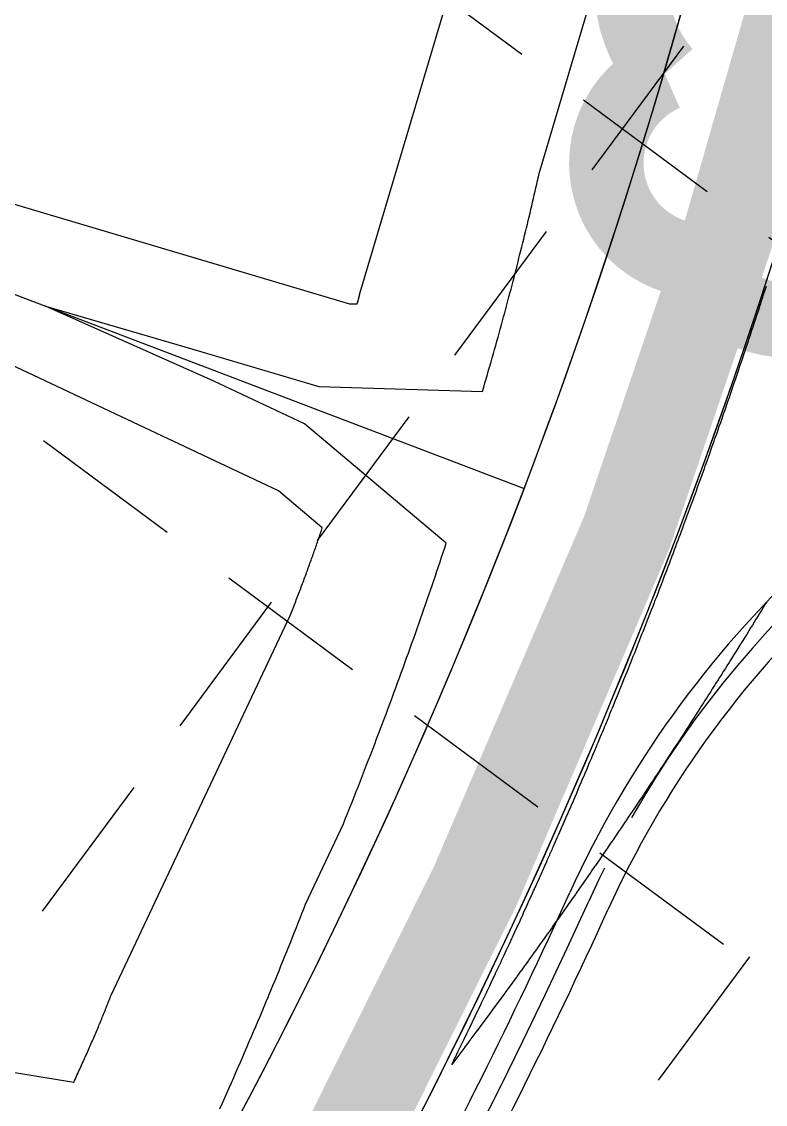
# Model space of a CAD drawing. Header units: feet. Extents: x 2260 to 6199, y 3666 to 7344.
# Drawn here: x 4585.7 to 4651, y 5181 to 5276 of the extents above; entities that cross this region are included whole.
import ezdxf

# ---------------------------------------------------------------- set-up
doc = ezdxf.new("R2010")
doc.units = ezdxf.units.FT
doc.header["$LTSCALE"] = 40
doc.header["$MEASUREMENT"] = 0
doc.linetypes.add('CENTER2', pattern=[1.125, 0.75, -0.125, 0.125, -0.125])
doc.linetypes.add('HIDDEN', pattern=[0.375, 0.25, -0.125])
for name, color, linetype in [('CL-STORM', 4, 'CENTER2'), ('EOP-PROP', 4, 'CONTINUOUS'), ('EROSION BLANKETS', 84, 'CONTINUOUS'), ('GRID', 254, 'HIDDEN'), ('INLET PROTECTION', 5, 'CONTINUOUS'), ('lots-line', 4, 'CONTINUOUS'), ('PC', 43, 'CONTINUOUS'), ('ST-ROW', 2, 'CONTINUOUS'), ('STORM', 3, 'CONTINUOUS')]:
    doc.layers.add(name, color=color, linetype=linetype)

msp = doc.modelspace()

# ---------------------------------------------------------------- linework, layer by layer
at = {"layer": 'CL-STORM', "color": 7}
for centre, radius, start, end in [((4717.422, 5161.537), 90, 73.92936, 155.5479), ((4174.097, 5408.596), 506.859, 327.35823, 335.5479)]:
    msp.add_arc(centre, radius, start, end, dxfattribs=at)
at = {"layer": 'EOP-PROP', "color": 7}
for radius, end in [(538.659, 5.17282), (501.659, 5.17282), (501.659, 346.52428), (538.659, 344.84864)]:
    msp.add_arc((4174.097, 5408.596), radius, 323.37652, end, dxfattribs=at)
at = {"layer": 'EROSION BLANKETS', "const_width": 8}
msp.add_lwpolyline([(4461.18, 5156.551), (4543.63, 5095.465), (4549.119, 5093.214), (4555.371, 5093.623), (4560.162, 5096.332), (4565.941, 5101.786), (4570.593, 5108.771), (4583.062, 5125.517), (4595.399, 5144.03), (4611.625, 5172.201), (4625.506, 5200.08), (4638.815, 5231.131), (4647.762, 5257.433), (4653.827, 5278.527), (4661.145, 5309.611), (4668.49, 5353.638), (4671.332, 5406.603), (4669.008, 5461.993)], dxfattribs=at)
at = {"layer": 'GRID', "linetype": 'HIDDEN', "ltscale": 1.35}
for p, q in [((2959.457, 6511.233), (5561.89, 4582.061)), ((2928.341, 6469.258), (5530.774, 4540.086)), ((5198.528, 6022.151), (4109.342, 4552.85)), ((5240.503, 5991.035), (4151.317, 4521.734))]:
    msp.add_line(p, q, dxfattribs=at)
at = {"layer": 'INLET PROTECTION', "color": 170, "ltscale": 100, "const_width": 6.539}
msp.add_lwpolyline([(4642.158, 5271.424, 0.520567), (4642.158, 5271.424, 0.765195), (4644.614, 5255.047, 0.417879), (4657.313, 5250.777, 0.6649), (4665.042, 5266.03, 0.744833), (4672.515, 5283.641, 0.975642), (4664.568, 5298.754, 0.520567), (4649.605, 5300.559, 0.520567), (4647.155, 5289.95, 0.540264), (4642.158, 5271.424)], format="xyb", close=True, dxfattribs=at)
at = {"layer": 'lots-line', "color": 7}
msp.add_line((4522.353, 5275.959), (4629.822, 5235.028), dxfattribs=at)
msp.add_line((4522.353, 5275.959), (4629.822, 5235.028), dxfattribs=at)
at = {"layer": 'PC', "color": 43, "flags": 128}
for points, elevation in [([(4614.482, 5251.237), (4615.166, 5251.216), (4615.171, 5251.234), (4615.176, 5251.252), (4615.181, 5251.269), (4615.187, 5251.287), (4615.192, 5251.305), (4615.197, 5251.322), (4615.202, 5251.34), (4615.207, 5251.357), (4615.211, 5251.374), (4615.216, 5251.392), (4615.221, 5251.409), (4615.226, 5251.426), (4615.231, 5251.443), (4615.235, 5251.46), (4615.24, 5251.477), (4615.245, 5251.494), (4615.249, 5251.511), (4615.254, 5251.528), (4615.259, 5251.545), (4615.263, 5251.561), (4615.267, 5251.578), (4615.272, 5251.594), (4615.276, 5251.611), (4615.281, 5251.628), (4615.285, 5251.644), (4615.289, 5251.66), (4615.294, 5251.677), (4615.298, 5251.693), (4615.302, 5251.709), (4615.306, 5251.725), (4615.31, 5251.741), (4615.314, 5251.757), (4615.318, 5251.773), (4615.322, 5251.789), (4615.326, 5251.805), (4615.33, 5251.821), (4615.334, 5251.837), (4615.338, 5251.853), (4615.342, 5251.868), (4615.346, 5251.884), (4615.35, 5251.9), (4615.353, 5251.915), (4615.357, 5251.931), (4615.361, 5251.946), (4615.364, 5251.961), (4615.368, 5251.977), (4615.372, 5251.992), (4615.375, 5252.007), (4615.379, 5252.023), (4615.382, 5252.038), (4615.386, 5252.053), (4615.389, 5252.068), (4615.393, 5252.083), (4615.396, 5252.098), (4615.399, 5252.113), (4615.403, 5252.128), (4629.23, 5298.656)], 548), ([(4614.482, 5251.237), (4615.166, 5251.216), (4615.171, 5251.234), (4615.176, 5251.252), (4615.181, 5251.269), (4615.187, 5251.287), (4615.192, 5251.305), (4615.197, 5251.322), (4615.202, 5251.34), (4615.207, 5251.357), (4615.211, 5251.374), (4615.216, 5251.392), (4615.221, 5251.409), (4615.226, 5251.426), (4615.231, 5251.443), (4615.235, 5251.46), (4615.24, 5251.477), (4615.245, 5251.494), (4615.249, 5251.511), (4615.254, 5251.528), (4615.259, 5251.545), (4615.263, 5251.561), (4615.267, 5251.578), (4615.272, 5251.594), (4615.276, 5251.611), (4615.281, 5251.628), (4615.285, 5251.644), (4615.289, 5251.66), (4615.294, 5251.677), (4615.298, 5251.693), (4615.302, 5251.709), (4615.306, 5251.725), (4615.31, 5251.741), (4615.314, 5251.757), (4615.318, 5251.773), (4615.322, 5251.789), (4615.326, 5251.805), (4615.33, 5251.821), (4615.334, 5251.837), (4615.338, 5251.853), (4615.342, 5251.868), (4615.346, 5251.884), (4615.35, 5251.9), (4615.353, 5251.915), (4615.357, 5251.931), (4615.361, 5251.946), (4615.364, 5251.961), (4615.368, 5251.977), (4615.372, 5251.992), (4615.375, 5252.007), (4615.379, 5252.023), (4615.382, 5252.038), (4615.386, 5252.053), (4615.389, 5252.068), (4615.393, 5252.083), (4615.396, 5252.098), (4615.399, 5252.113), (4615.403, 5252.128), (4629.23, 5298.656)], 548), ([(4603.105, 5180.551), (4603.312, 5181.015), (4603.518, 5181.477), (4603.723, 5181.938), (4603.926, 5182.398), (4604.128, 5182.856), (4604.329, 5183.312), (4604.528, 5183.767), (4604.726, 5184.221), (4604.923, 5184.673), (4605.119, 5185.124), (4605.314, 5185.574), (4605.507, 5186.022), (4605.699, 5186.468), (4605.89, 5186.914), (4606.079, 5187.358), (4606.268, 5187.8), (4606.455, 5188.241), (4606.641, 5188.681), (4606.826, 5189.12), (4607.009, 5189.557), (4607.192, 5189.993), (4607.374, 5190.43), (4607.415, 5190.53), (4607.596, 5190.965), (4607.775, 5191.397), (4607.953, 5191.827), (4608.129, 5192.256), (4608.304, 5192.684), (4608.478, 5193.11), (4608.651, 5193.536), (4608.823, 5193.959), (4608.994, 5194.382), (4609.164, 5194.803), (4609.332, 5195.224), (4609.5, 5195.642), (4609.666, 5196.06), (4609.831, 5196.476), (4609.996, 5196.892), (4610.159, 5197.306), (4610.321, 5197.718), (4610.482, 5198.13), (4610.642, 5198.54), (4613.964, 5205.591), (4614.154, 5206.067), (4614.343, 5206.542), (4614.531, 5207.014), (4614.718, 5207.486), (4614.903, 5207.956), (4615.088, 5208.425), (4615.271, 5208.892), (4615.454, 5209.358), (4615.635, 5209.823), (4615.815, 5210.286), (4615.994, 5210.748), (4616.172, 5211.208), (4616.349, 5211.667), (4616.524, 5212.125), (4616.699, 5212.581), (4616.872, 5213.036), (4617.045, 5213.49), (4617.216, 5213.943), (4617.386, 5214.394), (4617.555, 5214.843), (4617.724, 5215.292), (4617.891, 5215.739), (4618.057, 5216.185), (4618.222, 5216.63), (4618.386, 5217.073), (4618.549, 5217.515), (4618.711, 5217.956), (4618.872, 5218.396), (4619.032, 5218.834), (4619.191, 5219.271), (4619.348, 5219.707), (4619.505, 5220.141), (4619.661, 5220.575), (4619.816, 5221.007), (4619.97, 5221.438), (4620.123, 5221.867), (4620.275, 5222.296), (4620.426, 5222.723), (4620.576, 5223.149), (4620.725, 5223.574), (4620.873, 5223.998), (4621.02, 5224.42), (4621.166, 5224.841), (4621.312, 5225.262), (4621.456, 5225.681), (4621.599, 5226.098), (4621.742, 5226.515), (4621.883, 5226.93), (4622.024, 5227.345), (4622.163, 5227.758), (4622.302, 5228.17), (4622.44, 5228.581), (4622.577, 5228.991), (4622.713, 5229.399), (4622.848, 5229.807), (4622.982, 5230.213), (4610.555, 5240.682), (4602.573, 5244.443), (4587.807, 5251.03), (4600.741, 5247.252), (4611.802, 5243.965), (4626.161, 5243.535), (4626.271, 5243.909), (4626.379, 5244.282), (4626.488, 5244.654), (4626.595, 5245.025), (4626.701, 5245.394), (4626.807, 5245.762), (4626.912, 5246.129), (4627.016, 5246.494), (4627.119, 5246.858), (4627.221, 5247.221), (4627.323, 5247.583), (4627.423, 5247.943), (4627.523, 5248.302), (4627.623, 5248.66), (4627.721, 5249.017), (4627.819, 5249.373), (4627.915, 5249.727), (4628.012, 5250.08), (4628.107, 5250.432), (4628.201, 5250.783), (4628.295, 5251.133), (4628.388, 5251.481), (4628.481, 5251.829), (4628.572, 5252.175), (4628.663, 5252.52), (4628.753, 5252.864), (4628.843, 5253.207), (4628.931, 5253.548), (4629.019, 5253.889), (4629.106, 5254.228), (4629.193, 5254.566), (4629.279, 5254.904), (4629.364, 5255.24), (4629.448, 5255.575), (4629.532, 5255.908), (4629.615, 5256.241), (4629.697, 5256.573), (4629.778, 5256.903), (4629.859, 5257.233), (4629.939, 5257.561), (4630.019, 5257.889), (4630.098, 5258.215), (4630.176, 5258.541), (4630.254, 5258.865), (4630.33, 5259.188), (4630.407, 5259.51), (4630.482, 5259.831), (4630.557, 5260.152), (4630.631, 5260.471), (4630.705, 5260.789), (4630.778, 5261.106), (4630.85, 5261.422), (4630.922, 5261.737), (4630.993, 5262.051), (4631.063, 5262.364), (4631.133, 5262.676), (4636.64, 5281.209)], 547), ([(4603.105, 5180.551), (4603.312, 5181.015), (4603.518, 5181.477), (4603.723, 5181.938), (4603.926, 5182.398), (4604.128, 5182.856), (4604.329, 5183.312), (4604.528, 5183.767), (4604.726, 5184.221), (4604.923, 5184.673), (4605.119, 5185.124), (4605.314, 5185.574), (4605.507, 5186.022), (4605.699, 5186.468), (4605.89, 5186.914), (4606.079, 5187.358), (4606.268, 5187.8), (4606.455, 5188.241), (4606.641, 5188.681), (4606.826, 5189.12), (4607.009, 5189.557), (4607.192, 5189.993), (4607.374, 5190.43), (4607.415, 5190.53), (4607.596, 5190.965), (4607.775, 5191.397), (4607.953, 5191.827), (4608.129, 5192.256), (4608.304, 5192.684), (4608.478, 5193.11), (4608.651, 5193.536), (4608.823, 5193.959), (4608.994, 5194.382), (4609.164, 5194.803), (4609.332, 5195.224), (4609.5, 5195.642), (4609.666, 5196.06), (4609.831, 5196.476), (4609.996, 5196.892), (4610.159, 5197.306), (4610.321, 5197.718), (4610.482, 5198.13), (4610.642, 5198.54), (4613.964, 5205.591), (4614.154, 5206.067), (4614.343, 5206.542), (4614.531, 5207.014), (4614.718, 5207.486), (4614.903, 5207.956), (4615.088, 5208.425), (4615.271, 5208.892), (4615.454, 5209.358), (4615.635, 5209.823), (4615.815, 5210.286), (4615.994, 5210.748), (4616.172, 5211.208), (4616.349, 5211.667), (4616.524, 5212.125), (4616.699, 5212.581), (4616.872, 5213.036), (4617.045, 5213.49), (4617.216, 5213.943), (4617.386, 5214.394), (4617.555, 5214.843), (4617.724, 5215.292), (4617.891, 5215.739), (4618.057, 5216.185), (4618.222, 5216.63), (4618.386, 5217.073), (4618.549, 5217.515), (4618.711, 5217.956), (4618.872, 5218.396), (4619.032, 5218.834), (4619.191, 5219.271), (4619.348, 5219.707), (4619.505, 5220.141), (4619.661, 5220.575), (4619.816, 5221.007), (4619.97, 5221.438), (4620.123, 5221.867), (4620.275, 5222.296), (4620.426, 5222.723), (4620.576, 5223.149), (4620.725, 5223.574), (4620.873, 5223.998), (4621.02, 5224.42), (4621.166, 5224.841), (4621.312, 5225.262), (4621.456, 5225.681), (4621.599, 5226.098), (4621.742, 5226.515), (4621.883, 5226.93), (4622.024, 5227.345), (4622.163, 5227.758), (4622.302, 5228.17), (4622.44, 5228.581), (4622.577, 5228.991), (4622.713, 5229.399), (4622.848, 5229.807), (4622.982, 5230.213), (4610.555, 5240.682), (4602.573, 5244.443), (4587.807, 5251.03), (4600.741, 5247.252), (4611.802, 5243.965), (4626.161, 5243.535), (4626.271, 5243.909), (4626.379, 5244.282), (4626.488, 5244.654), (4626.595, 5245.025), (4626.701, 5245.394), (4626.807, 5245.762), (4626.912, 5246.129), (4627.016, 5246.494), (4627.119, 5246.858), (4627.221, 5247.221), (4627.323, 5247.583), (4627.423, 5247.943), (4627.523, 5248.302), (4627.623, 5248.66), (4627.721, 5249.017), (4627.819, 5249.373), (4627.915, 5249.727), (4628.012, 5250.08), (4628.107, 5250.432), (4628.201, 5250.783), (4628.295, 5251.133), (4628.388, 5251.481), (4628.481, 5251.829), (4628.572, 5252.175), (4628.663, 5252.52), (4628.753, 5252.864), (4628.843, 5253.207), (4628.931, 5253.548), (4629.019, 5253.889), (4629.106, 5254.228), (4629.193, 5254.566), (4629.279, 5254.904), (4629.364, 5255.24), (4629.448, 5255.575), (4629.532, 5255.908), (4629.615, 5256.241), (4629.697, 5256.573), (4629.778, 5256.903), (4629.859, 5257.233), (4629.939, 5257.561), (4630.019, 5257.889), (4630.098, 5258.215), (4630.176, 5258.541), (4630.254, 5258.865), (4630.33, 5259.188), (4630.407, 5259.51), (4630.482, 5259.831), (4630.557, 5260.152), (4630.631, 5260.471), (4630.705, 5260.789), (4630.778, 5261.106), (4630.85, 5261.422), (4630.922, 5261.737), (4630.993, 5262.051), (4631.063, 5262.364), (4631.133, 5262.676), (4636.64, 5281.209)], 547), ([(4559.18, 5267.671), (4614.482, 5251.237)], 548), ([(4559.18, 5267.671), (4614.482, 5251.237)], 548), ([(4584.213, 5183.904), (4590.295, 5182.904), (4590.365, 5183.055), (4590.435, 5183.205), (4590.504, 5183.355), (4590.573, 5183.504), (4590.642, 5183.652), (4590.71, 5183.801), (4590.777, 5183.948), (4590.844, 5184.095), (4590.911, 5184.242), (4590.977, 5184.388), (4591.043, 5184.534), (4591.109, 5184.679), (4591.174, 5184.824), (4591.239, 5184.969), (4591.303, 5185.113), (4591.367, 5185.256), (4591.43, 5185.399), (4591.493, 5185.542), (4591.556, 5185.684), (4591.618, 5185.826), (4591.68, 5185.967), (4591.742, 5186.108), (4591.803, 5186.248), (4591.864, 5186.388), (4591.924, 5186.527), (4591.984, 5186.666), (4592.044, 5186.805), (4592.103, 5186.943), (4592.162, 5187.081), (4592.22, 5187.218), (4592.278, 5187.355), (4592.336, 5187.492), (4592.393, 5187.628), (4592.45, 5187.764), (4592.507, 5187.899), (4592.564, 5188.035), (4592.576, 5188.066), (4592.633, 5188.201), (4592.688, 5188.335), (4592.743, 5188.468), (4592.798, 5188.601), (4592.852, 5188.734), (4592.906, 5188.866), (4592.96, 5188.998), (4593.013, 5189.13), (4593.066, 5189.261), (4593.119, 5189.392), (4593.171, 5189.522), (4593.223, 5189.652), (4593.275, 5189.782), (4593.326, 5189.911), (4593.377, 5190.04), (4593.428, 5190.168), (4593.478, 5190.296), (4593.528, 5190.424), (4593.578, 5190.551), (4609.305, 5223.934), (4609.364, 5224.082), (4609.422, 5224.229), (4609.481, 5224.376), (4609.539, 5224.522), (4609.596, 5224.668), (4609.654, 5224.813), (4609.71, 5224.959), (4609.767, 5225.103), (4609.823, 5225.247), (4609.879, 5225.391), (4609.935, 5225.534), (4609.99, 5225.677), (4610.045, 5225.82), (4610.099, 5225.962), (4610.153, 5226.103), (4610.207, 5226.245), (4610.261, 5226.385), (4610.314, 5226.526), (4610.367, 5226.666), (4610.419, 5226.805), (4610.471, 5226.945), (4610.523, 5227.083), (4610.575, 5227.222), (4610.626, 5227.36), (4610.677, 5227.497), (4610.728, 5227.635), (4610.778, 5227.771), (4610.828, 5227.908), (4610.877, 5228.044), (4610.927, 5228.18), (4610.976, 5228.315), (4611.024, 5228.45), (4611.073, 5228.584), (4611.121, 5228.718), (4611.169, 5228.852), (4611.216, 5228.985), (4611.263, 5229.118), (4611.31, 5229.251), (4611.357, 5229.383), (4611.403, 5229.515), (4611.449, 5229.646), (4611.495, 5229.778), (4611.54, 5229.908), (4611.585, 5230.039), (4611.63, 5230.169), (4611.674, 5230.298), (4611.718, 5230.428), (4611.762, 5230.557), (4611.806, 5230.685), (4611.849, 5230.813), (4611.892, 5230.941), (4611.935, 5231.069), (4611.978, 5231.196), (4612.02, 5231.323), (4612.062, 5231.449), (4612.103, 5231.575), (4608.247, 5234.824), (4568.336, 5253.627)], 548), ([(4584.213, 5183.904), (4590.295, 5182.904), (4590.365, 5183.055), (4590.435, 5183.205), (4590.504, 5183.355), (4590.573, 5183.504), (4590.642, 5183.652), (4590.71, 5183.801), (4590.777, 5183.948), (4590.844, 5184.095), (4590.911, 5184.242), (4590.977, 5184.388), (4591.043, 5184.534), (4591.109, 5184.679), (4591.174, 5184.824), (4591.239, 5184.969), (4591.303, 5185.113), (4591.367, 5185.256), (4591.43, 5185.399), (4591.493, 5185.542), (4591.556, 5185.684), (4591.618, 5185.826), (4591.68, 5185.967), (4591.742, 5186.108), (4591.803, 5186.248), (4591.864, 5186.388), (4591.924, 5186.527), (4591.984, 5186.666), (4592.044, 5186.805), (4592.103, 5186.943), (4592.162, 5187.081), (4592.22, 5187.218), (4592.278, 5187.355), (4592.336, 5187.492), (4592.393, 5187.628), (4592.45, 5187.764), (4592.507, 5187.899), (4592.564, 5188.035), (4592.576, 5188.066), (4592.633, 5188.201), (4592.688, 5188.335), (4592.743, 5188.468), (4592.798, 5188.601), (4592.852, 5188.734), (4592.906, 5188.866), (4592.96, 5188.998), (4593.013, 5189.13), (4593.066, 5189.261), (4593.119, 5189.392), (4593.171, 5189.522), (4593.223, 5189.652), (4593.275, 5189.782), (4593.326, 5189.911), (4593.377, 5190.04), (4593.428, 5190.168), (4593.478, 5190.296), (4593.528, 5190.424), (4593.578, 5190.551), (4609.305, 5223.934), (4609.364, 5224.082), (4609.422, 5224.229), (4609.481, 5224.376), (4609.539, 5224.522), (4609.596, 5224.668), (4609.654, 5224.813), (4609.71, 5224.959), (4609.767, 5225.103), (4609.823, 5225.247), (4609.879, 5225.391), (4609.935, 5225.534), (4609.99, 5225.677), (4610.045, 5225.82), (4610.099, 5225.962), (4610.153, 5226.103), (4610.207, 5226.245), (4610.261, 5226.385), (4610.314, 5226.526), (4610.367, 5226.666), (4610.419, 5226.805), (4610.471, 5226.945), (4610.523, 5227.083), (4610.575, 5227.222), (4610.626, 5227.36), (4610.677, 5227.497), (4610.728, 5227.635), (4610.778, 5227.771), (4610.828, 5227.908), (4610.877, 5228.044), (4610.927, 5228.18), (4610.976, 5228.315), (4611.024, 5228.45), (4611.073, 5228.584), (4611.121, 5228.718), (4611.169, 5228.852), (4611.216, 5228.985), (4611.263, 5229.118), (4611.31, 5229.251), (4611.357, 5229.383), (4611.403, 5229.515), (4611.449, 5229.646), (4611.495, 5229.778), (4611.54, 5229.908), (4611.585, 5230.039), (4611.63, 5230.169), (4611.674, 5230.298), (4611.718, 5230.428), (4611.762, 5230.557), (4611.806, 5230.685), (4611.849, 5230.813), (4611.892, 5230.941), (4611.935, 5231.069), (4611.978, 5231.196), (4612.02, 5231.323), (4612.062, 5231.449), (4612.103, 5231.575), (4608.247, 5234.824), (4568.336, 5253.627)], 548), ([(4651.104, 5225.08), (4650.948, 5224.821), (4650.79, 5224.566), (4650.635, 5224.31), (4650.475, 5224.052), (4650.321, 5223.8), (4650.159, 5223.539), (4650.007, 5223.29), (4649.843, 5223.026), (4649.693, 5222.781), (4649.526, 5222.514), (4649.378, 5222.272), (4649.209, 5222.002), (4649.062, 5221.764), (4648.891, 5221.491), (4648.746, 5221.256), (4648.573, 5220.98), (4648.429, 5220.748), (4648.254, 5220.47), (4648.112, 5220.241), (4647.934, 5219.96), (4647.794, 5219.735), (4647.614, 5219.451), (4647.476, 5219.229), (4647.294, 5218.942), (4647.157, 5218.723), (4646.973, 5218.434), (4646.837, 5218.218), (4646.651, 5217.926), (4646.517, 5217.714), (4646.329, 5217.419), (4646.197, 5217.21), (4646.006, 5216.912), (4645.876, 5216.706), (4645.683, 5216.406), (4645.554, 5216.203), (4645.359, 5215.9), (4645.232, 5215.701), (4645.035, 5215.395), (4644.91, 5215.198), (4644.71, 5214.89), (4644.587, 5214.697), (4644.384, 5214.385), (4644.263, 5214.196), (4644.058, 5213.881), (4643.939, 5213.695), (4643.732, 5213.378), (4643.614, 5213.195), (4643.405, 5212.875), (4643.289, 5212.695), (4643.077, 5212.373), (4642.963, 5212.196), (4642.749, 5211.871), (4642.637, 5211.697), (4642.421, 5211.369), (4642.31, 5211.199), (4642.091, 5210.869), (4641.983, 5210.701), (4641.762, 5210.368), (4641.655, 5210.204), (4641.432, 5209.868), (4641.326, 5209.708), (4641.101, 5209.369), (4640.997, 5209.211), (4640.769, 5208.87), (4640.668, 5208.716), (4640.438, 5208.372), (4640.338, 5208.22), (4640.105, 5207.874), (4640.007, 5207.726), (4639.772, 5207.376), (4639.676, 5207.231), (4639.439, 5206.879), (4639.345, 5206.738), (4639.105, 5206.383), (4639.013, 5206.244), (4638.771, 5205.887), (4638.68, 5205.752), (4638.436, 5205.392), (4638.347, 5205.259), (4638.1, 5204.897), (4638.013, 5204.768), (4637.764, 5204.402), (4637.679, 5204.276), (4637.428, 5203.908), (4637.345, 5203.786), (4637.09, 5203.415), (4637.01, 5203.295), (4636.753, 5202.922), (4636.674, 5202.806), (4636.415, 5202.43), (4636.338, 5202.316), (4636.076, 5201.938), (4636.001, 5201.828), (4635.737, 5201.446), (4635.664, 5201.34), (4635.397, 5200.956), (4635.326, 5200.852), (4635.057, 5200.465), (4634.988, 5200.365), (4634.716, 5199.975), (4634.649, 5199.878), (4634.375, 5199.486), (4634.31, 5199.392), (4634.033, 5198.997), (4633.97, 5198.906), (4633.691, 5198.509), (4633.63, 5198.421), (4633.348, 5198.021), (4633.289, 5197.936), (4633.005, 5197.534), (4632.948, 5197.452), (4632.661, 5197.047), (4632.606, 5196.968), (4632.317, 5196.561), (4632.264, 5196.485), (4631.972, 5196.075), (4631.921, 5196.002), (4631.627, 5195.59), (4631.578, 5195.52), (4631.281, 5195.105), (4631.234, 5195.038), (4630.935, 5194.621), (4630.889, 5194.557), (4630.588, 5194.137), (4630.545, 5194.077), (4630.24, 5193.654), (4630.199, 5193.596), (4629.892, 5193.171), (4629.853, 5193.117), (4629.544, 5192.689), (4629.507, 5192.638), (4629.195, 5192.208), (4629.16, 5192.159), (4628.846, 5191.727), (4628.813, 5191.681), (4628.496, 5191.246), (4628.465, 5191.203), (4628.145, 5190.766), (4628.117, 5190.726), (4627.795, 5190.286), (4627.768, 5190.25), (4627.443, 5189.807), (4627.419, 5189.774), (4627.091, 5189.329), (4627.069, 5189.298), (4626.739, 5188.851), (4626.719, 5188.823), (4626.386, 5188.373), (4626.368, 5188.349), (4626.032, 5187.896), (4626.017, 5187.875), (4625.679, 5187.42), (4625.665, 5187.401), (4625.324, 5186.944), (4625.313, 5186.929), (4624.969, 5186.469), (4624.96, 5186.456), (4624.614, 5185.994), (4624.607, 5185.984), (4624.258, 5185.52), (4624.253, 5185.513), (4623.902, 5185.046), (4623.899, 5185.042), (4623.545, 5184.573), (4623.544, 5184.572), (4623.458, 5184.458), (4623.52, 5184.584), (4623.52, 5184.584), (4623.521, 5184.585), (4623.776, 5185.104), (4623.778, 5185.108), (4624.031, 5185.625), (4624.035, 5185.632), (4624.286, 5186.146), (4624.291, 5186.156), (4624.539, 5186.667), (4624.546, 5186.681), (4624.793, 5187.189), (4625.036, 5187.692), (4625.045, 5187.711), (4625.287, 5188.211), (4625.297, 5188.233), (4625.537, 5188.73), (4625.549, 5188.756), (4625.786, 5189.25), (4625.8, 5189.278), (4626.035, 5189.77), (4626.05, 5189.802), (4626.283, 5190.29), (4626.3, 5190.325), (4626.531, 5190.81), (4626.549, 5190.849), (4626.567, 5190.887), (4626.797, 5191.372), (4627.024, 5191.852), (4627.045, 5191.897), (4627.27, 5192.373), (4627.292, 5192.421), (4627.315, 5192.469), (4627.539, 5192.946), (4627.563, 5192.997), (4627.785, 5193.471), (4627.81, 5193.526), (4628.03, 5193.996), (4628.057, 5194.054), (4628.275, 5194.522), (4628.49, 5194.984), (4628.519, 5195.048), (4628.732, 5195.507), (4628.763, 5195.574), (4628.794, 5195.641), (4629.006, 5196.1), (4629.215, 5196.554), (4629.248, 5196.627), (4629.455, 5197.078), (4629.49, 5197.154), (4629.695, 5197.602), (4629.731, 5197.681), (4629.768, 5197.762), (4629.972, 5198.209), (4630.01, 5198.293), (4630.211, 5198.737), (4630.41, 5199.176), (4630.451, 5199.265), (4630.648, 5199.701), (4630.689, 5199.793), (4630.732, 5199.887), (4630.928, 5200.322), (4631.121, 5200.752), (4631.165, 5200.851), (4631.21, 5200.951), (4631.402, 5201.38), (4631.448, 5201.483), (4631.638, 5201.909), (4631.826, 5202.331), (4631.874, 5202.439), (4632.059, 5202.858), (4632.109, 5202.969), (4632.293, 5203.385), (4632.343, 5203.499), (4632.394, 5203.616), (4632.577, 5204.03), (4632.757, 5204.44), (4632.81, 5204.561), (4632.864, 5204.683), (4633.043, 5205.092), (4633.098, 5205.218), (4633.275, 5205.623), (4633.449, 5206.024), (4633.506, 5206.155), (4633.679, 5206.553), (4633.737, 5206.687), (4633.907, 5207.081), (4633.967, 5207.219), (4634.136, 5207.611), (4634.196, 5207.751), (4634.257, 5207.893), (4634.425, 5208.284), (4634.59, 5208.67), (4634.653, 5208.817), (4634.817, 5209.199), (4634.881, 5209.35), (4634.946, 5209.502), (4635.108, 5209.883), (4635.174, 5210.039), (4635.334, 5210.417), (4635.402, 5210.576), (4635.56, 5210.951), (4635.717, 5211.322), (4635.785, 5211.485), (4635.855, 5211.65), (4636.01, 5212.019), (4636.163, 5212.384), (4636.234, 5212.554), (4636.306, 5212.726), (4636.457, 5213.089), (4636.606, 5213.448), (4636.68, 5213.624), (4636.827, 5213.98), (4636.902, 5214.16), (4636.977, 5214.342), (4637.123, 5214.696), (4637.267, 5215.045), (4637.344, 5215.231), (4637.487, 5215.578), (4637.564, 5215.768), (4637.643, 5215.96), (4637.784, 5216.304), (4637.923, 5216.645), (4638.003, 5216.841), (4638.084, 5217.04), (4638.221, 5217.378), (4638.303, 5217.58), (4638.439, 5217.915), (4638.573, 5218.247), (4638.656, 5218.453), (4638.74, 5218.661), (4638.873, 5218.99), (4639.003, 5219.316), (4639.089, 5219.528), (4639.175, 5219.744), (4639.304, 5220.066), (4639.391, 5220.285), (4639.518, 5220.605), (4639.607, 5220.827), (4639.732, 5221.144), (4639.856, 5221.457), (4639.946, 5221.683), (4640.068, 5221.993), (4640.158, 5222.222), (4640.25, 5222.454), (4640.371, 5222.761), (4640.49, 5223.065), (4640.582, 5223.301), (4640.675, 5223.54), (4640.793, 5223.841), (4640.909, 5224.138), (4641.003, 5224.381), (4641.098, 5224.626), (4641.213, 5224.921), (4641.325, 5225.213), (4641.422, 5225.462), (4641.533, 5225.75), (4641.63, 5226.003), (4641.728, 5226.258), (4641.838, 5226.544), (4641.946, 5226.826), (4642.045, 5227.085), (4642.145, 5227.348), (4642.252, 5227.627), (4642.353, 5227.893), (4642.457, 5228.169), (4642.561, 5228.441), (4642.663, 5228.711), (4642.687, 5228.776), (4642.712, 5228.842), (4642.815, 5229.115), (4642.917, 5229.384), (4643.021, 5229.661), (4643.12, 5229.927), (4643.225, 5230.207), (4643.324, 5230.469), (4643.429, 5230.753), (4643.526, 5231.012), (4643.621, 5231.269), (4643.728, 5231.556), (4643.836, 5231.846), (4643.929, 5232.099), (4644.038, 5232.393), (4644.13, 5232.643), (4644.239, 5232.94), (4644.33, 5233.187), (4644.44, 5233.487), (4644.53, 5233.731), (4644.641, 5234.035), (4644.728, 5234.275), (4644.84, 5234.583), (4644.927, 5234.82), (4645.039, 5235.131), (4645.124, 5235.365), (4645.208, 5235.596), (4645.321, 5235.91), (4645.435, 5236.228), (4645.517, 5236.455), (4645.632, 5236.776), (4645.713, 5237.001), (4645.792, 5237.222), (4645.908, 5237.546), (4645.986, 5237.765), (4646.102, 5238.092), (4646.179, 5238.308), (4646.296, 5238.639), (4646.414, 5238.974), (4646.489, 5239.185), (4646.563, 5239.394), (4646.682, 5239.732), (4646.802, 5240.073), (4646.874, 5240.278), (4646.944, 5240.481), (4647.065, 5240.826), (4647.186, 5241.174), (4647.255, 5241.373), (4647.323, 5241.569), (4647.445, 5241.92), (4647.512, 5242.113), (4647.635, 5242.468), (4647.7, 5242.658), (4647.823, 5243.016), (4647.887, 5243.203), (4648.011, 5243.564), (4648.136, 5243.93), (4648.199, 5244.112), (4648.26, 5244.293), (4648.386, 5244.661), (4648.446, 5244.838), (4648.572, 5245.21), (4648.63, 5245.384), (4648.757, 5245.759), (4648.815, 5245.929), (4648.942, 5246.308), (4648.998, 5246.475), (4649.126, 5246.857), (4649.181, 5247.022), (4649.31, 5247.407), (4649.364, 5247.568), (4649.493, 5247.957), (4649.545, 5248.115), (4649.675, 5248.507), (4649.806, 5248.904), (4649.857, 5249.057), (4649.907, 5249.208), (4650.038, 5249.608), (4650.17, 5250.012), (4650.218, 5250.158), (4650.351, 5250.566), (4650.398, 5250.709), (4650.532, 5251.12), (4650.577, 5251.26), (4650.622, 5251.398), (4650.756, 5251.811), (4650.799, 5251.946), (4650.934, 5252.363), (4651.069, 5252.784)], 546), ([(4651.104, 5225.08), (4650.948, 5224.821), (4650.79, 5224.566), (4650.635, 5224.31), (4650.475, 5224.052), (4650.321, 5223.8), (4650.159, 5223.539), (4650.007, 5223.29), (4649.843, 5223.026), (4649.693, 5222.781), (4649.526, 5222.514), (4649.378, 5222.272), (4649.209, 5222.002), (4649.062, 5221.764), (4648.891, 5221.491), (4648.746, 5221.256), (4648.573, 5220.98), (4648.429, 5220.748), (4648.254, 5220.47), (4648.112, 5220.241), (4647.934, 5219.96), (4647.794, 5219.735), (4647.614, 5219.451), (4647.476, 5219.229), (4647.294, 5218.942), (4647.157, 5218.723), (4646.973, 5218.434), (4646.837, 5218.218), (4646.651, 5217.926), (4646.517, 5217.714), (4646.329, 5217.419), (4646.197, 5217.21), (4646.006, 5216.912), (4645.876, 5216.706), (4645.683, 5216.406), (4645.554, 5216.203), (4645.359, 5215.9), (4645.232, 5215.701), (4645.035, 5215.395), (4644.91, 5215.198), (4644.71, 5214.89), (4644.587, 5214.697), (4644.384, 5214.385), (4644.263, 5214.196), (4644.058, 5213.881), (4643.939, 5213.695), (4643.732, 5213.378), (4643.614, 5213.195), (4643.405, 5212.875), (4643.289, 5212.695), (4643.077, 5212.373), (4642.963, 5212.196), (4642.749, 5211.871), (4642.637, 5211.697), (4642.421, 5211.369), (4642.31, 5211.199), (4642.091, 5210.869), (4641.983, 5210.701), (4641.762, 5210.368), (4641.655, 5210.204), (4641.432, 5209.868), (4641.326, 5209.708), (4641.101, 5209.369), (4640.997, 5209.211), (4640.769, 5208.87), (4640.668, 5208.716), (4640.438, 5208.372), (4640.338, 5208.22), (4640.105, 5207.874), (4640.007, 5207.726), (4639.772, 5207.376), (4639.676, 5207.231), (4639.439, 5206.879), (4639.345, 5206.738), (4639.105, 5206.383), (4639.013, 5206.244), (4638.771, 5205.887), (4638.68, 5205.752), (4638.436, 5205.392), (4638.347, 5205.259), (4638.1, 5204.897), (4638.013, 5204.768), (4637.764, 5204.402), (4637.679, 5204.276), (4637.428, 5203.908), (4637.345, 5203.786), (4637.09, 5203.415), (4637.01, 5203.295), (4636.753, 5202.922), (4636.674, 5202.806), (4636.415, 5202.43), (4636.338, 5202.316), (4636.076, 5201.938), (4636.001, 5201.828), (4635.737, 5201.446), (4635.664, 5201.34), (4635.397, 5200.956), (4635.326, 5200.852), (4635.057, 5200.465), (4634.988, 5200.365), (4634.716, 5199.975), (4634.649, 5199.878), (4634.375, 5199.486), (4634.31, 5199.392), (4634.033, 5198.997), (4633.97, 5198.906), (4633.691, 5198.509), (4633.63, 5198.421), (4633.348, 5198.021), (4633.289, 5197.936), (4633.005, 5197.534), (4632.948, 5197.452), (4632.661, 5197.047), (4632.606, 5196.968), (4632.317, 5196.561), (4632.264, 5196.485), (4631.972, 5196.075), (4631.921, 5196.002), (4631.627, 5195.59), (4631.578, 5195.52), (4631.281, 5195.105), (4631.234, 5195.038), (4630.935, 5194.621), (4630.889, 5194.557), (4630.588, 5194.137), (4630.545, 5194.077), (4630.24, 5193.654), (4630.199, 5193.596), (4629.892, 5193.171), (4629.853, 5193.117), (4629.544, 5192.689), (4629.507, 5192.638), (4629.195, 5192.208), (4629.16, 5192.159), (4628.846, 5191.727), (4628.813, 5191.681), (4628.496, 5191.246), (4628.465, 5191.203), (4628.145, 5190.766), (4628.117, 5190.726), (4627.795, 5190.286), (4627.768, 5190.25), (4627.443, 5189.807), (4627.419, 5189.774), (4627.091, 5189.329), (4627.069, 5189.298), (4626.739, 5188.851), (4626.719, 5188.823), (4626.386, 5188.373), (4626.368, 5188.349), (4626.032, 5187.896), (4626.017, 5187.875), (4625.679, 5187.42), (4625.665, 5187.401), (4625.324, 5186.944), (4625.313, 5186.929), (4624.969, 5186.469), (4624.96, 5186.456), (4624.614, 5185.994), (4624.607, 5185.984), (4624.258, 5185.52), (4624.253, 5185.513), (4623.902, 5185.046), (4623.899, 5185.042), (4623.545, 5184.573), (4623.544, 5184.572), (4623.458, 5184.458), (4623.52, 5184.584), (4623.52, 5184.584), (4623.521, 5184.585), (4623.776, 5185.104), (4623.778, 5185.108), (4624.031, 5185.625), (4624.035, 5185.632), (4624.286, 5186.146), (4624.291, 5186.156), (4624.539, 5186.667), (4624.546, 5186.681), (4624.793, 5187.189), (4625.036, 5187.692), (4625.045, 5187.711), (4625.287, 5188.211), (4625.297, 5188.233), (4625.537, 5188.73), (4625.549, 5188.756), (4625.786, 5189.25), (4625.8, 5189.278), (4626.035, 5189.77), (4626.05, 5189.802), (4626.283, 5190.29), (4626.3, 5190.325), (4626.531, 5190.81), (4626.549, 5190.849), (4626.567, 5190.887), (4626.797, 5191.372), (4627.024, 5191.852), (4627.045, 5191.897), (4627.27, 5192.373), (4627.292, 5192.421), (4627.315, 5192.469), (4627.539, 5192.946), (4627.563, 5192.997), (4627.785, 5193.471), (4627.81, 5193.526), (4628.03, 5193.996), (4628.057, 5194.054), (4628.275, 5194.522), (4628.49, 5194.984), (4628.519, 5195.048), (4628.732, 5195.507), (4628.763, 5195.574), (4628.794, 5195.641), (4629.006, 5196.1), (4629.215, 5196.554), (4629.248, 5196.627), (4629.455, 5197.078), (4629.49, 5197.154), (4629.695, 5197.602), (4629.731, 5197.681), (4629.768, 5197.762), (4629.972, 5198.209), (4630.01, 5198.293), (4630.211, 5198.737), (4630.41, 5199.176), (4630.451, 5199.265), (4630.648, 5199.701), (4630.689, 5199.793), (4630.732, 5199.887), (4630.928, 5200.322), (4631.121, 5200.752), (4631.165, 5200.851), (4631.21, 5200.951), (4631.402, 5201.38), (4631.448, 5201.483), (4631.638, 5201.909), (4631.826, 5202.331), (4631.874, 5202.439), (4632.059, 5202.858), (4632.109, 5202.969), (4632.293, 5203.385), (4632.343, 5203.499), (4632.394, 5203.616), (4632.577, 5204.03), (4632.757, 5204.44), (4632.81, 5204.561), (4632.864, 5204.683), (4633.043, 5205.092), (4633.098, 5205.218), (4633.275, 5205.623), (4633.449, 5206.024), (4633.506, 5206.155), (4633.679, 5206.553), (4633.737, 5206.687), (4633.907, 5207.081), (4633.967, 5207.219), (4634.136, 5207.611), (4634.196, 5207.751), (4634.257, 5207.893), (4634.425, 5208.284), (4634.59, 5208.67), (4634.653, 5208.817), (4634.817, 5209.199), (4634.881, 5209.35), (4634.946, 5209.502), (4635.108, 5209.883), (4635.174, 5210.039), (4635.334, 5210.417), (4635.402, 5210.576), (4635.56, 5210.951), (4635.717, 5211.322), (4635.785, 5211.485), (4635.855, 5211.65), (4636.01, 5212.019), (4636.163, 5212.384), (4636.234, 5212.554), (4636.306, 5212.726), (4636.457, 5213.089), (4636.606, 5213.448), (4636.68, 5213.624), (4636.827, 5213.98), (4636.902, 5214.16), (4636.977, 5214.342), (4637.123, 5214.696), (4637.267, 5215.045), (4637.344, 5215.231), (4637.487, 5215.578), (4637.564, 5215.768), (4637.643, 5215.96), (4637.784, 5216.304), (4637.923, 5216.645), (4638.003, 5216.841), (4638.084, 5217.04), (4638.221, 5217.378), (4638.303, 5217.58), (4638.439, 5217.915), (4638.573, 5218.247), (4638.656, 5218.453), (4638.74, 5218.661), (4638.873, 5218.99), (4639.003, 5219.316), (4639.089, 5219.528), (4639.175, 5219.744), (4639.304, 5220.066), (4639.391, 5220.285), (4639.518, 5220.605), (4639.607, 5220.827), (4639.732, 5221.144), (4639.856, 5221.457), (4639.946, 5221.683), (4640.068, 5221.993), (4640.158, 5222.222), (4640.25, 5222.454), (4640.371, 5222.761), (4640.49, 5223.065), (4640.582, 5223.301), (4640.675, 5223.54), (4640.793, 5223.841), (4640.909, 5224.138), (4641.003, 5224.381), (4641.098, 5224.626), (4641.213, 5224.921), (4641.325, 5225.213), (4641.422, 5225.462), (4641.533, 5225.75), (4641.63, 5226.003), (4641.728, 5226.258), (4641.838, 5226.544), (4641.946, 5226.826), (4642.045, 5227.085), (4642.145, 5227.348), (4642.252, 5227.627), (4642.353, 5227.893), (4642.457, 5228.169), (4642.561, 5228.441), (4642.663, 5228.711), (4642.687, 5228.776), (4642.712, 5228.842), (4642.815, 5229.115), (4642.917, 5229.384), (4643.021, 5229.661), (4643.12, 5229.927), (4643.225, 5230.207), (4643.324, 5230.469), (4643.429, 5230.753), (4643.526, 5231.012), (4643.621, 5231.269), (4643.728, 5231.556), (4643.836, 5231.846), (4643.929, 5232.099), (4644.038, 5232.393), (4644.13, 5232.643), (4644.239, 5232.94), (4644.33, 5233.187), (4644.44, 5233.487), (4644.53, 5233.731), (4644.641, 5234.035), (4644.728, 5234.275), (4644.84, 5234.583), (4644.927, 5234.82), (4645.039, 5235.131), (4645.124, 5235.365), (4645.208, 5235.596), (4645.321, 5235.91), (4645.435, 5236.228), (4645.517, 5236.455), (4645.632, 5236.776), (4645.713, 5237.001), (4645.792, 5237.222), (4645.908, 5237.546), (4645.986, 5237.765), (4646.102, 5238.092), (4646.179, 5238.308), (4646.296, 5238.639), (4646.414, 5238.974), (4646.489, 5239.185), (4646.563, 5239.394), (4646.682, 5239.732), (4646.802, 5240.073), (4646.874, 5240.278), (4646.944, 5240.481), (4647.065, 5240.826), (4647.186, 5241.174), (4647.255, 5241.373), (4647.323, 5241.569), (4647.445, 5241.92), (4647.512, 5242.113), (4647.635, 5242.468), (4647.7, 5242.658), (4647.823, 5243.016), (4647.887, 5243.203), (4648.011, 5243.564), (4648.136, 5243.93), (4648.199, 5244.112), (4648.26, 5244.293), (4648.386, 5244.661), (4648.446, 5244.838), (4648.572, 5245.21), (4648.63, 5245.384), (4648.757, 5245.759), (4648.815, 5245.929), (4648.942, 5246.308), (4648.998, 5246.475), (4649.126, 5246.857), (4649.181, 5247.022), (4649.31, 5247.407), (4649.364, 5247.568), (4649.493, 5247.957), (4649.545, 5248.115), (4649.675, 5248.507), (4649.806, 5248.904), (4649.857, 5249.057), (4649.907, 5249.208), (4650.038, 5249.608), (4650.17, 5250.012), (4650.218, 5250.158), (4650.351, 5250.566), (4650.398, 5250.709), (4650.532, 5251.12), (4650.577, 5251.26), (4650.622, 5251.398), (4650.756, 5251.811), (4650.799, 5251.946), (4650.934, 5252.363), (4651.069, 5252.784)], 546)]:
    msp.add_lwpolyline(points, dxfattribs=dict(at, elevation=elevation))
at = {"layer": 'ST-ROW', "color": 7}
for radius, end in [(552.659, 5.17282), (487.659, 5.17282), (487.659, 347.23078), (552.659, 344.27764)]:
    msp.add_arc((4174.097, 5408.596), radius, 323.37652, end, dxfattribs=at)
at = {"layer": 'STORM', "color": 7}
for centre, radius, start, end in [((4717.422, 5161.537), 91.833, 110.61358, 155.5479), ((4717.422, 5161.537), 88.167, 110.61358, 155.5479), ((4174.097, 5408.596), 505.026, 327.35823, 335.5479), ((4174.097, 5408.596), 508.693, 327.35823, 335.5479)]:
    msp.add_arc(centre, radius, start, end, dxfattribs=at)

doc.saveas('drawing.dxf')
